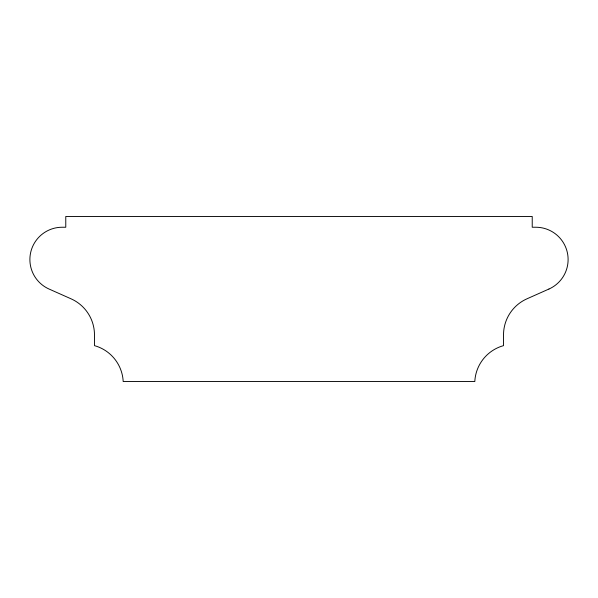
<?xml version="1.0" encoding="UTF-8"?>
<svg xmlns="http://www.w3.org/2000/svg" width="598" height="598" viewBox="0 0 598 598"><rect width="100%" height="100%" fill="white"/><g stroke="black" fill="none" stroke-linecap="round" stroke-linejoin="round"><path stroke-width="0.9" d="M548.942 289.036L526.943 298.821A39.468 39.468 0 0 0 503.523 334.88L503.523 345.644A39.244 39.244 0 0 0 474.812 381.524L123.188 381.524A39.244 39.244 0 0 0 94.477 345.644L94.477 334.88A39.468 39.468 0 0 0 71.057 298.821L49.058 289.036A32.292 32.292 0 0 1 62.185 227.24L65.773 227.24L65.773 216.476L532.227 216.476L532.227 227.24L535.815 227.24A32.292 32.292 0 0 1 548.942 289.036"/></g></svg>
